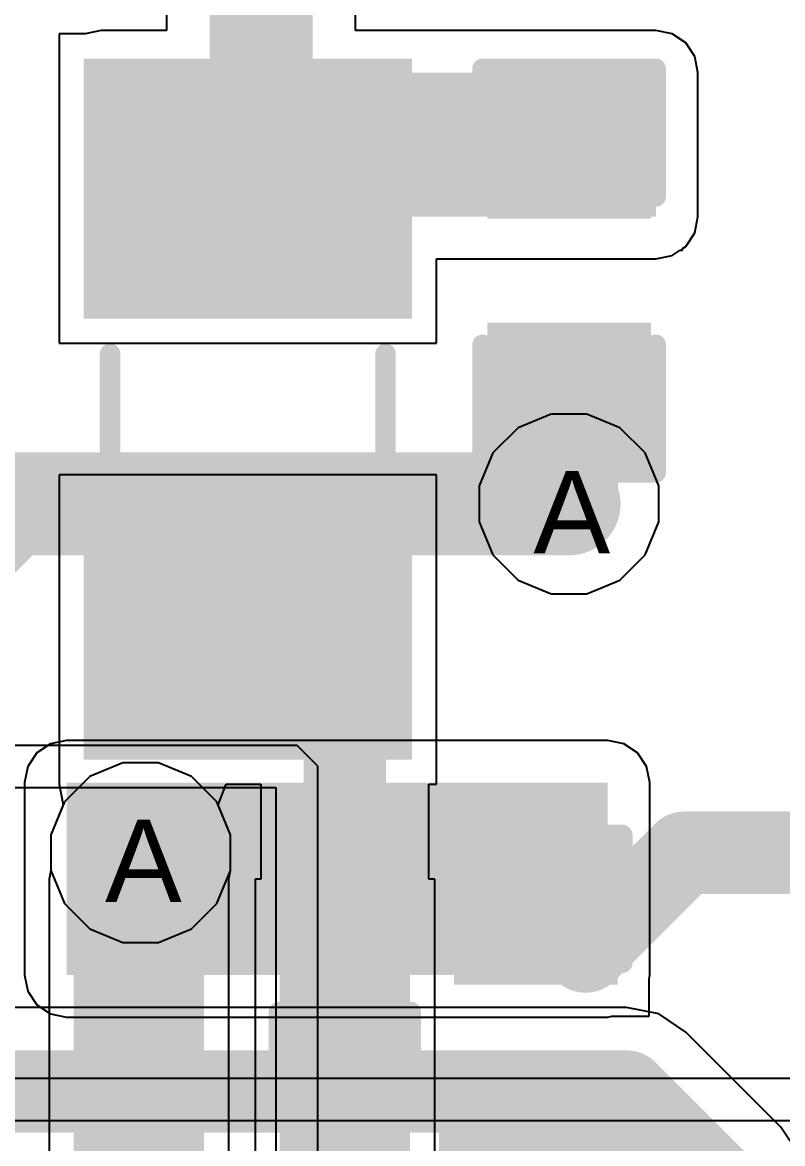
# Model space of a CAD drawing. Header units: inches. Extents: x 0 to 5271, y 0 to 5417.
# Drawn here: x 26.09 to 30.78, y 95.11 to 102.02 of the extents above; entities that cross this region are included whole.
import ezdxf

# ---------------------------------------------------------------- set-up
doc = ezdxf.new("R2010")
doc.units = ezdxf.units.IN
for name, color, linetype in [('Bottom Layer', 5, 'Continuous'), ('Bottom Overlay', 54, 'Continuous'), ('Bottom Paste', 16, 'Continuous'), ('Bottom Solder', 6, 'Continuous'), ('Drill Drawing', 1, 'Continuous'), ('L2_GND1', 16, 'Continuous'), ('L3_SIG1', 76, 'Continuous'), ('L4_PWR', 90, 'Continuous'), ('L5_GND2', 156, 'Continuous'), ('L6_SIG2', 130, 'Continuous'), ('L7_GND3', 216, 'Continuous'), ('Top Layer', 1, 'Continuous'), ('Top Overlay', 2, 'Continuous'), ('Top Paste', 8, 'Continuous'), ('Top Solder', 216, 'Continuous'), ('Via Holes', 16, 'Continuous')]:
    doc.layers.add(name, color=color, linetype=linetype)
doc.styles.add('Arial', font='', dxfattribs={"height": 0.2})
doc.styles.get('Arial').set_extended_font_data('Arial')

# ---------------------------------------------------------------- blocks, each defined once
blk = doc.blocks.new('C___0402_B_14')
at = {"layer": 'Bottom Layer'}
for points in [[(-0.2413, 0.3175), (-0.2413, -0.3175), (-0.6985, -0.3175), (-0.6985, 0.3175)], [(0.6985, 0.3175), (0.6985, -0.3175), (0.2413, -0.3175), (0.2413, 0.3175)]]:
    blk.add_hatch(color=5, dxfattribs=at).paths.add_polyline_path(points)
at = {"layer": 'Bottom Paste'}
for points in [[(-0.2413, 0.3175), (-0.2413, -0.3175), (-0.6985, -0.3175), (-0.6985, 0.3175)], [(0.6985, 0.3175), (0.6985, -0.3175), (0.2413, -0.3175), (0.2413, 0.3175)]]:
    blk.add_hatch(color=16, dxfattribs=at).paths.add_polyline_path(points)
at = {"layer": 'Bottom Solder'}
for points in [[(-0.1813, 0.3775), (-0.1813, -0.3775), (-0.7585, -0.3775), (-0.7585, 0.3775)], [(0.7585, 0.3775), (0.7585, -0.3775), (0.1813, -0.3775), (0.1813, 0.3775)]]:
    blk.add_hatch(color=6, dxfattribs=at).paths.add_polyline_path(points)
at = {"layer": 'Bottom Overlay'}
for points in [[(-0.2794, 0.4064, 0.127, 0.127, 0), (-0.7874, 0.4064, 0.127, 0.127, 0)], [(-0.7874, -0.4064, 0.127, 0.127, 0), (-0.7874, 0.4064, 0.127, 0.127, 0)], [(0.7874, 0.4064, 0.127, 0.127, 0), (0.2794, 0.4064, 0.127, 0.127, 0)], [(0.7874, -0.4064, 0.127, 0.127, 0), (0.7874, 0.4064, 0.127, 0.127, 0)], [(-0.2794, -0.4064, 0.127, 0.127, 0), (-0.7874, -0.4064, 0.127, 0.127, 0)], [(0.7874, -0.4064, 0.127, 0.127, 0), (0.2794, -0.4064, 0.127, 0.127, 0)]]:
    blk.add_lwpolyline(points, format="xyseb", dxfattribs=at)
for points in [[(-0.8191, 0.4064, 0.0635, 0.0635, 1), (-0.7556, 0.4064, 0.0635, 0.0635, 1)], [(-0.8191, 0.4064, 0.0635, 0.0635, 1), (-0.7556, 0.4064, 0.0635, 0.0635, 1)], [(-0.3111, 0.4064, 0.0635, 0.0635, 1), (-0.2477, 0.4064, 0.0635, 0.0635, 1)], [(0.2477, 0.4064, 0.0635, 0.0635, 1), (0.3111, 0.4064, 0.0635, 0.0635, 1)], [(0.7556, 0.4064, 0.0635, 0.0635, 1), (0.8191, 0.4064, 0.0635, 0.0635, 1)], [(0.7556, 0.4064, 0.0635, 0.0635, 1), (0.8191, 0.4064, 0.0635, 0.0635, 1)], [(-0.8191, -0.4064, 0.0635, 0.0635, 1), (-0.7556, -0.4064, 0.0635, 0.0635, 1)], [(-0.8191, -0.4064, 0.0635, 0.0635, 1), (-0.7556, -0.4064, 0.0635, 0.0635, 1)], [(-0.3111, -0.4064, 0.0635, 0.0635, 1), (-0.2477, -0.4064, 0.0635, 0.0635, 1)], [(0.2477, -0.4064, 0.0635, 0.0635, 1), (0.3111, -0.4064, 0.0635, 0.0635, 1)], [(0.7556, -0.4064, 0.0635, 0.0635, 1), (0.8191, -0.4064, 0.0635, 0.0635, 1)], [(0.7556, -0.4064, 0.0635, 0.0635, 1), (0.8191, -0.4064, 0.0635, 0.0635, 1)]]:
    blk.add_lwpolyline(points, format="xyseb", close=True, dxfattribs=at)
blk = doc.blocks.new('C___0603_B_15')
at = {"layer": 'Bottom Layer'}
for points in [[(-1.143, -0.4445), (-1.143, 0.4445), (-0.381, 0.4445), (-0.381, -0.4445)], [(0.381, -0.4445), (0.381, 0.4445), (1.143, 0.4445), (1.143, -0.4445)]]:
    blk.add_hatch(color=5, dxfattribs=at).paths.add_polyline_path(points)
at = {"layer": 'Bottom Paste'}
for points in [[(-1.143, -0.4445), (-1.143, 0.4445), (-0.381, 0.4445), (-0.381, -0.4445)], [(0.381, -0.4445), (0.381, 0.4445), (1.143, 0.4445), (1.143, -0.4445)]]:
    blk.add_hatch(color=16, dxfattribs=at).paths.add_polyline_path(points)
at = {"layer": 'Bottom Solder'}
for points in [[(-1.203, -0.5045), (-1.203, 0.5045), (-0.321, 0.5045), (-0.321, -0.5045)], [(0.321, -0.5045), (0.321, 0.5045), (1.203, 0.5045), (1.203, -0.5045)]]:
    blk.add_hatch(color=6, dxfattribs=at).paths.add_polyline_path(points)
at = {"layer": 'Bottom Overlay'}
for points in [[(-1.2446, 0.5334, 0.127, 0.127, 0), (-1.2446, -0.5334, 0.127, 0.127, 0)], [(-1.2446, 0.5334, 0.127, 0.127, 0), (-0.4572, 0.5334, 0.127, 0.127, 0)], [(0.4572, 0.5334, 0.127, 0.127, 0), (1.2446, 0.5334, 0.127, 0.127, 0)], [(1.2446, 0.5334, 0.127, 0.127, 0), (1.2446, -0.5334, 0.127, 0.127, 0)], [(-1.2446, -0.5334, 0.127, 0.127, 0), (-0.4572, -0.5334, 0.127, 0.127, 0)], [(0.4572, -0.5334, 0.127, 0.127, 0), (1.2446, -0.5334, 0.127, 0.127, 0)]]:
    blk.add_lwpolyline(points, format="xyseb", dxfattribs=at)
for points in [[(-1.2764, 0.5334, 0.0635, 0.0635, 1), (-1.2128, 0.5334, 0.0635, 0.0635, 1)], [(-1.2764, 0.5334, 0.0635, 0.0635, 1), (-1.2128, 0.5334, 0.0635, 0.0635, 1)], [(-0.4889, 0.5334, 0.0635, 0.0635, 1), (-0.4254, 0.5334, 0.0635, 0.0635, 1)], [(0.4254, 0.5334, 0.0635, 0.0635, 1), (0.4889, 0.5334, 0.0635, 0.0635, 1)], [(1.2128, 0.5334, 0.0635, 0.0635, 1), (1.2764, 0.5334, 0.0635, 0.0635, 1)], [(1.2128, 0.5334, 0.0635, 0.0635, 1), (1.2764, 0.5334, 0.0635, 0.0635, 1)], [(-1.2764, -0.5334, 0.0635, 0.0635, 1), (-1.2128, -0.5334, 0.0635, 0.0635, 1)], [(-1.2764, -0.5334, 0.0635, 0.0635, 1), (-1.2128, -0.5334, 0.0635, 0.0635, 1)], [(-0.4889, -0.5334, 0.0635, 0.0635, 1), (-0.4254, -0.5334, 0.0635, 0.0635, 1)], [(0.4254, -0.5334, 0.0635, 0.0635, 1), (0.4889, -0.5334, 0.0635, 0.0635, 1)], [(1.2128, -0.5334, 0.0635, 0.0635, 1), (1.2764, -0.5334, 0.0635, 0.0635, 1)], [(1.2128, -0.5334, 0.0635, 0.0635, 1), (1.2764, -0.5334, 0.0635, 0.0635, 1)]]:
    blk.add_lwpolyline(points, format="xyseb", close=True, dxfattribs=at)
blk = doc.blocks.new('8_SOIC_EP_153')
at = {"layer": 'Top Layer'}
for points in [[(3.475, -0.335), (3.475, -0.935), (1.925, -0.935), (1.925, -0.335)], [(3.475, -1.605), (3.475, -2.205), (1.925, -2.205), (1.925, -1.605)]]:
    blk.add_hatch(color=1, dxfattribs=at).paths.add_polyline_path(points)
at = {"layer": 'Top Paste'}
for points in [[(3.475, -0.335), (3.475, -0.935), (1.925, -0.935), (1.925, -0.335)], [(3.475, -1.605), (3.475, -2.205), (1.925, -2.205), (1.925, -1.605)]]:
    blk.add_hatch(color=8, dxfattribs=at).paths.add_polyline_path(points)
at = {"layer": 'Top Solder'}
for points in [[(3.5766, -0.2334), (3.5766, -1.0366), (1.8234, -1.0366), (1.8234, -0.2334)], [(3.5766, -1.5034), (3.5766, -2.3066), (1.8234, -2.3066), (1.8234, -1.5034)]]:
    blk.add_hatch(color=216, dxfattribs=at).paths.add_polyline_path(points)
blk = doc.blocks.new('CAP_0603_174')
at = {"layer": 'Top Layer'}
for points in [[(-0.381, 0.4445), (-0.381, -0.4445), (-1.143, -0.4445), (-1.143, 0.4445)], [(1.143, 0.4445), (1.143, -0.4445), (0.381, -0.4445), (0.381, 0.4445)]]:
    blk.add_hatch(color=1, dxfattribs=at).paths.add_polyline_path(points)
at = {"layer": 'Top Paste'}
for points in [[(-0.381, 0.4445), (-0.381, -0.4445), (-1.143, -0.4445), (-1.143, 0.4445)], [(1.143, 0.4445), (1.143, -0.4445), (0.381, -0.4445), (0.381, 0.4445)]]:
    blk.add_hatch(color=8, dxfattribs=at).paths.add_polyline_path(points)
at = {"layer": 'Top Solder'}
for points in [[(-0.321, 0.5045), (-0.321, -0.5045), (-1.203, -0.5045), (-1.203, 0.5045)], [(1.203, 0.5045), (1.203, -0.5045), (0.321, -0.5045), (0.321, 0.5045)]]:
    blk.add_hatch(color=216, dxfattribs=at).paths.add_polyline_path(points)
at = {"layer": 'Top Overlay'}
for points in [[(-1.2446, 0.5334, 0.127, 0.127, 0), (-1.2446, -0.5334, 0.127, 0.127, 0)], [(-1.2446, 0.5334, 0.127, 0.127, 0), (-0.4572, 0.5334, 0.127, 0.127, 0)], [(0.4572, 0.5334, 0.127, 0.127, 0), (1.2446, 0.5334, 0.127, 0.127, 0)], [(1.2446, 0.5334, 0.127, 0.127, 0), (1.2446, -0.5334, 0.127, 0.127, 0)], [(-1.2446, -0.5334, 0.127, 0.127, 0), (-0.4572, -0.5334, 0.127, 0.127, 0)], [(0.4572, -0.5334, 0.127, 0.127, 0), (1.2446, -0.5334, 0.127, 0.127, 0)]]:
    blk.add_lwpolyline(points, format="xyseb", dxfattribs=at)
for points in [[(-1.2763, 0.5334, 0.0635, 0.0635, 1), (-1.2128, 0.5334, 0.0635, 0.0635, 1)], [(-1.2763, 0.5334, 0.0635, 0.0635, 1), (-1.2128, 0.5334, 0.0635, 0.0635, 1)], [(-0.4889, 0.5334, 0.0635, 0.0635, 1), (-0.4254, 0.5334, 0.0635, 0.0635, 1)], [(0.4255, 0.5334, 0.0635, 0.0635, 1), (0.489, 0.5334, 0.0635, 0.0635, 1)], [(1.2129, 0.5334, 0.0635, 0.0635, 1), (1.2764, 0.5334, 0.0635, 0.0635, 1)], [(1.2129, 0.5334, 0.0635, 0.0635, 1), (1.2764, 0.5334, 0.0635, 0.0635, 1)], [(-1.2763, -0.5334, 0.0635, 0.0635, 1), (-1.2128, -0.5334, 0.0635, 0.0635, 1)], [(-1.2763, -0.5334, 0.0635, 0.0635, 1), (-1.2128, -0.5334, 0.0635, 0.0635, 1)], [(-0.4889, -0.5334, 0.0635, 0.0635, 1), (-0.4254, -0.5334, 0.0635, 0.0635, 1)], [(0.4255, -0.5334, 0.0635, 0.0635, 1), (0.489, -0.5334, 0.0635, 0.0635, 1)], [(1.2129, -0.5334, 0.0635, 0.0635, 1), (1.2764, -0.5334, 0.0635, 0.0635, 1)], [(1.2129, -0.5334, 0.0635, 0.0635, 1), (1.2764, -0.5334, 0.0635, 0.0635, 1)]]:
    blk.add_lwpolyline(points, format="xyseb", close=True, dxfattribs=at)
blk = doc.blocks.new('IND_1206_533')
at = {"layer": 'Top Layer'}
for points in [[(-2.06, 0.91), (-0.66, 0.91), (-0.66, -0.91), (-2.06, -0.91)], [(0.66, 0.91), (2.06, 0.91), (2.06, -0.91), (0.66, -0.91)]]:
    blk.add_hatch(color=1, dxfattribs=at).paths.add_polyline_path(points)
at = {"layer": 'Top Paste'}
for points in [[(-2.06, 0.91), (-0.66, 0.91), (-0.66, -0.91), (-2.06, -0.91)], [(0.66, 0.91), (2.06, 0.91), (2.06, -0.91), (0.66, -0.91)]]:
    blk.add_hatch(color=8, dxfattribs=at).paths.add_polyline_path(points)
at = {"layer": 'Top Solder'}
for points in [[(-2.1616, 1.0116), (-0.5584, 1.0116), (-0.5584, -1.0116), (-2.1616, -1.0116)], [(0.5584, 1.0116), (2.1616, 1.0116), (2.1616, -1.0116), (0.5584, -1.0116)]]:
    blk.add_hatch(color=216, dxfattribs=at).paths.add_polyline_path(points)
at = {"layer": 'Top Overlay'}
for points in [[(-0.34, 0.8492, 0.127, 0.127, 0), (0.34, 0.8492, 0.127, 0.127, 0)], [(-0.34, -0.8492, 0.127, 0.127, 0), (0.34, -0.8492, 0.127, 0.127, 0)]]:
    blk.add_lwpolyline(points, format="xyseb", dxfattribs=at)
for points in [[(-0.3718, 0.8492, 0.0635, 0.0635, 1), (-0.3083, 0.8492, 0.0635, 0.0635, 1)], [(0.3082, 0.8492, 0.0635, 0.0635, 1), (0.3717, 0.8492, 0.0635, 0.0635, 1)], [(-0.3718, -0.8492, 0.0635, 0.0635, 1), (-0.3083, -0.8492, 0.0635, 0.0635, 1)], [(0.3082, -0.8492, 0.0635, 0.0635, 1), (0.3717, -0.8492, 0.0635, 0.0635, 1)]]:
    blk.add_lwpolyline(points, format="xyseb", close=True, dxfattribs=at)

msp = doc.modelspace()

# ---------------------------------------------------------------- hatches: boundary and pattern name
at = {"layer": 'Bottom Layer'}
h = msp.add_hatch(color=5, dxfattribs=at)
edge = h.paths.add_edge_path()
edge.add_arc((29.4639, 99.052), 0.3, 0, 360)
msp.add_hatch(color=5, dxfattribs=at).paths.add_polyline_path([(26.3652, 96.1462), (29.7028, 96.1462), (29.7028, 97.3328), (26.3652, 97.3328)])
h = msp.add_hatch(color=5, dxfattribs=at)
edge = h.paths.add_edge_path()
edge.add_arc((26.8224, 96.901), 0.3, 0, 360)
at = {"layer": 'L2_GND1'}
h = msp.add_hatch(color=16, dxfattribs=at)
edge = h.paths.add_edge_path()
edge.add_arc((29.4639, 99.052), 0.3, 0, 360)
h = msp.add_hatch(color=16, dxfattribs=at)
edge = h.paths.add_edge_path()
edge.add_arc((26.8224, 96.901), 0.3, 0, 360)
at = {"layer": 'L3_SIG1'}
h = msp.add_hatch(color=76, dxfattribs=at)
edge = h.paths.add_edge_path()
edge.add_arc((29.4639, 99.052), 0.3, 0, 360)
h = msp.add_hatch(color=76, dxfattribs=at)
edge = h.paths.add_edge_path()
edge.add_arc((26.8224, 96.901), 0.3, 0, 360)
at = {"layer": 'L4_PWR'}
h = msp.add_hatch(color=90, dxfattribs=at)
edge = h.paths.add_edge_path()
edge.add_arc((29.4639, 99.052), 0.3, 0, 360)
h = msp.add_hatch(color=90, dxfattribs=at)
edge = h.paths.add_edge_path()
edge.add_arc((26.8224, 96.901), 0.3, 0, 360)
at = {"layer": 'L5_GND2'}
h = msp.add_hatch(color=156, dxfattribs=at)
edge = h.paths.add_edge_path()
edge.add_arc((29.4639, 99.052), 0.3, 0, 360)
h = msp.add_hatch(color=156, dxfattribs=at)
edge = h.paths.add_edge_path()
edge.add_arc((26.8224, 96.901), 0.3, 0, 360)
at = {"layer": 'L6_SIG2'}
h = msp.add_hatch(color=130, dxfattribs=at)
edge = h.paths.add_edge_path()
edge.add_arc((29.4639, 99.052), 0.3, 0, 360)
h = msp.add_hatch(color=130, dxfattribs=at)
edge = h.paths.add_edge_path()
edge.add_arc((26.8224, 96.901), 0.3, 0, 360)
at = {"layer": 'L7_GND3'}
h = msp.add_hatch(color=216, dxfattribs=at)
edge = h.paths.add_edge_path()
edge.add_arc((29.4639, 99.052), 0.3, 0, 360)
h = msp.add_hatch(color=216, dxfattribs=at)
edge = h.paths.add_edge_path()
edge.add_arc((26.8224, 96.901), 0.3, 0, 360)
at = {"layer": 'Top Layer'}
for points in [[(29.9996, 100.8224), (29.9996, 101.7114), (26.5792, 101.7114), (26.5792, 100.8224)], [(29.164, 99.052), (29.765, 99.052), (29.765, 99.8296), (29.164, 99.8296)]]:
    msp.add_hatch(color=1, dxfattribs=at).paths.add_polyline_path(points)
h = msp.add_hatch(color=1, dxfattribs=at)
edge = h.paths.add_edge_path()
edge.add_arc((29.4639, 99.052), 0.3, 0, 360)
h = msp.add_hatch(color=1, dxfattribs=at)
edge = h.paths.add_edge_path()
edge.add_arc((26.8224, 96.901), 0.3, 0, 360)
at = {"layer": 'Via Holes'}
h = msp.add_hatch(color=7, dxfattribs=at)
edge = h.paths.add_edge_path()
edge.add_arc((29.4639, 99.052), 0.15, 0, 360)
h = msp.add_hatch(color=7, dxfattribs=at)
edge = h.paths.add_edge_path()
edge.add_arc((26.8224, 96.901), 0.15, 0, 360)

# ---------------------------------------------------------------- linework, layer by layer
at = {"layer": 'Bottom Layer'}
for p, q in [((26.2661, 97.5721), (26.1821, 97.5159)), ((26.3652, 97.5918), (26.2661, 97.5721)), ((29.7028, 97.5918), (26.3652, 97.5918)), ((29.8019, 97.5721), (29.7028, 97.5918)), ((29.8859, 97.5159), (29.8019, 97.5721)), ((26.1821, 97.5159), (26.1259, 97.4319)), ((29.942, 97.4319), (29.8859, 97.5159)), ((26.1259, 97.4319), (26.1062, 97.3328)), ((29.9617, 97.3328), (29.942, 97.4319)), ((26.1062, 97.3328), (26.1062, 96.1462)), ((29.9617, 96.1462), (29.9617, 97.3328)), ((26.1062, 96.1462), (26.1259, 96.0471)), ((29.9568, 96.1212), (29.9617, 96.1462)), ((29.9568, 95.8922), (29.9568, 96.1212)), ((26.1259, 96.0471), (26.1821, 95.9631)), ((26.1821, 95.9631), (26.2661, 95.907)), ((26.2661, 95.907), (26.3652, 95.8873)), ((29.7028, 95.8873), (29.7278, 95.8922)), ((29.7278, 95.8922), (29.9568, 95.8922)), ((26.3652, 95.8873), (29.7028, 95.8873))]:
    msp.add_line(p, q, dxfattribs=at)
for points in [[(25.1651, 98.194, 0.635, 0.635, 0), (26.0232, 99.052, 0.635, 0.635, 0)], [(26.0232, 99.052, 0.635, 0.635, 0), (29.4639, 99.052, 0.635, 0.635, 0)]]:
    msp.add_lwpolyline(points, format="xyseb", dxfattribs=at)
for points in [[(25.8644, 99.052, 0.3175, 0.3175, 1), (26.1819, 99.052, 0.3175, 0.3175, 1)], [(25.8644, 99.052, 0.3175, 0.3175, 1), (26.1819, 99.052, 0.3175, 0.3175, 1)], [(29.3052, 99.052, 0.3175, 0.3175, 1), (29.6227, 99.052, 0.3175, 0.3175, 1)]]:
    msp.add_lwpolyline(points, format="xyseb", close=True, dxfattribs=at)
at = {"layer": 'L2_GND1'}
for p, q in [((29.3537, 99.606), (29.1501, 99.5217)), ((29.5741, 99.606), (29.3537, 99.606)), ((29.7778, 99.5217), (29.5741, 99.606)), ((29.1501, 99.5217), (28.9943, 99.3658)), ((29.9336, 99.3658), (29.7778, 99.5217)), ((28.9943, 99.3658), (28.9099, 99.1622)), ((30.0179, 99.1622), (29.9336, 99.3658)), ((28.9099, 99.1622), (28.9099, 98.9418)), ((30.0179, 98.9418), (30.0179, 99.1622)), ((28.9099, 98.9418), (28.9943, 98.7382)), ((29.9336, 98.7382), (30.0179, 98.9418)), ((28.9943, 98.7382), (29.1501, 98.5824)), ((29.7778, 98.5824), (29.9336, 98.7382)), ((29.1501, 98.5824), (29.3537, 98.498)), ((29.5741, 98.498), (29.7778, 98.5824)), ((29.3537, 98.498), (29.5741, 98.498)), ((26.7122, 97.455), (26.5086, 97.3707)), ((26.9326, 97.455), (26.7122, 97.455)), ((27.1362, 97.3707), (26.9326, 97.455)), ((26.5086, 97.3707), (26.3527, 97.2148)), ((27.2921, 97.2148), (27.1362, 97.3707)), ((26.3527, 97.2148), (26.2684, 97.0112)), ((27.3764, 97.0112), (27.2921, 97.2148)), ((26.2684, 97.0112), (26.2684, 96.7908)), ((27.3764, 96.7908), (27.3764, 97.0112)), ((26.2684, 96.7908), (26.3527, 96.5872)), ((27.2921, 96.5872), (27.3764, 96.7908)), ((26.3527, 96.5872), (26.5086, 96.4313)), ((27.1362, 96.4313), (27.2921, 96.5872)), ((26.5086, 96.4313), (26.7122, 96.347)), ((26.9326, 96.347), (27.1362, 96.4313)), ((26.7122, 96.347), (26.9326, 96.347))]:
    msp.add_line(p, q, dxfattribs=at)
at = {"layer": 'L3_SIG1'}
for p, q in [((26.7122, 97.455), (26.5086, 97.3707)), ((26.9326, 97.455), (26.7122, 97.455)), ((27.1362, 97.3707), (26.9326, 97.455)), ((26.5086, 97.3707), (26.3527, 97.2148)), ((27.2921, 97.2148), (27.1362, 97.3707)), ((26.3527, 97.2148), (26.2684, 97.0112)), ((27.3764, 97.0112), (27.2921, 97.2148)), ((26.2684, 97.0112), (26.2684, 96.7908)), ((27.3764, 96.7908), (27.3764, 97.0112)), ((26.2684, 96.7908), (26.3527, 96.5872)), ((27.2921, 96.5872), (27.3764, 96.7908)), ((26.3527, 96.5872), (26.5086, 96.4313)), ((27.1362, 96.4313), (27.2921, 96.5872)), ((26.5086, 96.4313), (26.7122, 96.347)), ((26.9326, 96.347), (27.1362, 96.4313)), ((26.7122, 96.347), (26.9326, 96.347)), ((35.4075, 95.509), (22.5045, 95.509)), ((22.5045, 95.25), (35.4075, 95.25))]:
    msp.add_line(p, q, dxfattribs=at)
at = {"layer": 'L4_PWR'}
for p, q in [((29.3537, 99.606), (29.1501, 99.5217)), ((29.5741, 99.606), (29.3537, 99.606)), ((29.7778, 99.5217), (29.5741, 99.606)), ((29.1501, 99.5217), (28.9943, 99.3658)), ((29.9336, 99.3658), (29.7778, 99.5217)), ((28.9943, 99.3658), (28.9099, 99.1622)), ((30.0179, 99.1622), (29.9336, 99.3658)), ((28.9099, 99.1622), (28.9099, 98.9418)), ((30.0179, 98.9418), (30.0179, 99.1622)), ((28.9099, 98.9418), (28.9943, 98.7382)), ((29.9336, 98.7382), (30.0179, 98.9418)), ((28.9943, 98.7382), (29.1501, 98.5824)), ((29.7778, 98.5824), (29.9336, 98.7382)), ((29.1501, 98.5824), (29.3537, 98.498)), ((29.5741, 98.498), (29.7778, 98.5824)), ((29.3537, 98.498), (29.5741, 98.498)), ((27.7876, 97.5614), (21.4814, 97.5614)), ((27.9146, 97.4344), (27.7876, 97.5614)), ((27.9146, 94.457), (27.9146, 97.4344)), ((21.5025, 97.3024), (27.6556, 97.3024)), ((27.6556, 97.3024), (27.6556, 94.5831))]:
    msp.add_line(p, q, dxfattribs=at)
for points in [[(29.5656, 96.2914, 0.508, 0.508, 0), (30.1752, 96.901, 0.508, 0.508, 0)], [(30.1752, 96.901, 0.508, 0.508, 0), (31.5447, 96.901, 0.508, 0.508, 0)]]:
    msp.add_lwpolyline(points, format="xyseb", dxfattribs=at)
for points in [[(30.0482, 96.901, 0.254, 0.254, 1), (30.3022, 96.901, 0.254, 0.254, 1)], [(30.0482, 96.901, 0.254, 0.254, 1), (30.3022, 96.901, 0.254, 0.254, 1)], [(29.4386, 96.2914, 0.254, 0.254, 1), (29.6926, 96.2914, 0.254, 0.254, 1)]]:
    msp.add_lwpolyline(points, format="xyseb", close=True, dxfattribs=at)
at = {"layer": 'L5_GND2'}
for p, q in [((26.7122, 97.455), (26.5086, 97.3707)), ((26.9326, 97.455), (26.7122, 97.455)), ((27.1362, 97.3707), (26.9326, 97.455)), ((26.5086, 97.3707), (26.3527, 97.2148)), ((27.2921, 97.2148), (27.1362, 97.3707)), ((26.3527, 97.2148), (26.2684, 97.0112)), ((27.3764, 97.0112), (27.2921, 97.2148)), ((26.2684, 97.0112), (26.2684, 96.7908)), ((27.3764, 96.7908), (27.3764, 97.0112)), ((26.2684, 96.7908), (26.3527, 96.5872)), ((27.2921, 96.5872), (27.3764, 96.7908)), ((26.3527, 96.5872), (26.5086, 96.4313)), ((27.1362, 96.4313), (27.2921, 96.5872)), ((26.5086, 96.4313), (26.7122, 96.347)), ((26.9326, 96.347), (27.1362, 96.4313)), ((26.7122, 96.347), (26.9326, 96.347))]:
    msp.add_line(p, q, dxfattribs=at)
at = {"layer": 'L6_SIG2'}
for p, q in [((26.7122, 97.455), (26.5086, 97.3707)), ((26.9326, 97.455), (26.7122, 97.455)), ((27.1362, 97.3707), (26.9326, 97.455)), ((26.5086, 97.3707), (26.3527, 97.2148)), ((27.2921, 97.2148), (27.1362, 97.3707)), ((26.3527, 97.2148), (26.2684, 97.0112)), ((27.3764, 97.0112), (27.2921, 97.2148)), ((26.2684, 97.0112), (26.2684, 96.7908)), ((27.3764, 96.7908), (27.3764, 97.0112)), ((26.2684, 96.7908), (26.3527, 96.5872)), ((27.2921, 96.5872), (27.3764, 96.7908)), ((26.3527, 96.5872), (26.5086, 96.4313)), ((27.1362, 96.4313), (27.2921, 96.5872)), ((26.5086, 96.4313), (26.7122, 96.347)), ((26.9326, 96.347), (27.1362, 96.4313)), ((26.7122, 96.347), (26.9326, 96.347)), ((29.8185, 95.9458), (3.937, 95.9458)), ((30.0167, 95.9063), (29.8185, 95.9458)), ((30.1848, 95.7941), (30.0167, 95.9063)), ((30.77, 95.2088), (30.1848, 95.7941)), ((30.8823, 95.0407), (30.77, 95.2088))]:
    msp.add_line(p, q, dxfattribs=at)
for points in [[(3.937, 95.4278, 0.508, 0.508, 0), (29.8185, 95.4278, 0.508, 0.508, 0)], [(29.8185, 95.4278, 0.508, 0.508, 0), (30.4038, 94.8425, 0.508, 0.508, 0)]]:
    msp.add_lwpolyline(points, format="xyseb", dxfattribs=at)
msp.add_lwpolyline([(29.6915, 95.4278, 0.254, 0.254, 1), (29.9455, 95.4278, 0.254, 0.254, 1)], format="xyseb", close=True, dxfattribs=at)
msp.add_lwpolyline([(29.6915, 95.4278, 0.254, 0.254, 1), (29.9455, 95.4278, 0.254, 0.254, 1)], format="xyseb", close=True, dxfattribs=at)
at = {"layer": 'L7_GND3'}
for p, q in [((26.7122, 97.455), (26.5086, 97.3707)), ((26.9326, 97.455), (26.7122, 97.455)), ((27.1362, 97.3707), (26.9326, 97.455)), ((26.5086, 97.3707), (26.3527, 97.2148)), ((27.2921, 97.2148), (27.1362, 97.3707)), ((26.3527, 97.2148), (26.2684, 97.0112)), ((27.3764, 97.0112), (27.2921, 97.2148)), ((26.2684, 97.0112), (26.2684, 96.7908)), ((27.3764, 96.7908), (27.3764, 97.0112)), ((26.2684, 96.7908), (26.3527, 96.5872)), ((27.2921, 96.5872), (27.3764, 96.7908)), ((26.3527, 96.5872), (26.5086, 96.4313)), ((27.1362, 96.4313), (27.2921, 96.5872)), ((26.5086, 96.4313), (26.7122, 96.347)), ((26.9326, 96.347), (27.1362, 96.4313)), ((26.7122, 96.347), (26.9326, 96.347))]:
    msp.add_line(p, q, dxfattribs=at)
at = {"layer": 'Top Layer'}
for p, q in [((26.9818, 105.7717), (26.9818, 101.9704)), ((28.1472, 101.9704), (28.1472, 105.7717)), ((26.4798, 101.9505), (26.3188, 101.9505)), ((26.3188, 101.9505), (26.3188, 100.0425)), ((26.4801, 101.9507), (26.4798, 101.9505)), ((26.5792, 101.9704), (26.4801, 101.9507)), ((26.9818, 101.9704), (26.5792, 101.9704)), ((29.9996, 101.9704), (28.1472, 101.9704)), ((30.0987, 101.9507), (29.9996, 101.9704)), ((30.1828, 101.8945), (30.0987, 101.9507)), ((30.2389, 101.8105), (30.1828, 101.8945)), ((30.2586, 101.7114), (30.2389, 101.8105)), ((30.2586, 100.8224), (30.2586, 101.7114)), ((30.2389, 100.7233), (30.2586, 100.8224)), ((30.1828, 100.6393), (30.2389, 100.7233)), ((30.0987, 100.5831), (30.1494, 100.617)), ((30.1494, 100.617), (30.1625, 100.617)), ((30.1625, 100.6257), (30.1828, 100.6393)), ((30.1625, 100.617), (30.1625, 100.6257)), ((28.6468, 100.0425), (28.6468, 100.5634)), ((28.6468, 100.5634), (29.9996, 100.5634)), ((29.9996, 100.5634), (30.0987, 100.5831)), ((26.3188, 100.0425), (28.6468, 100.0425)), ((28.6468, 99.2305), (26.3188, 99.2305)), ((26.3188, 99.2305), (26.3188, 97.3225)), ((28.6468, 97.3225), (28.6468, 99.2305)), ((26.3188, 97.3225), (26.3188, 97.3225)), ((26.3188, 97.3225), (26.3447, 97.1955)), ((27.3001, 97.1955), (27.3503, 97.3225)), ((27.3503, 97.3225), (27.5634, 97.3225)), ((27.5634, 97.3225), (27.5634, 96.7371)), ((28.5993, 96.7371), (28.5993, 97.3225)), ((28.5993, 97.3225), (28.6468, 97.3225)), ((26.3447, 97.1955), (26.2684, 97.0112)), ((27.3764, 97.0112), (27.3001, 97.1955)), ((26.2684, 97.0112), (26.2684, 96.7908)), ((27.3764, 96.8595), (27.3764, 97.0112)), ((27.3764, 96.7908), (27.3764, 96.8595)), ((26.2684, 96.7908), (26.2573, 96.7371)), ((27.3653, 96.7371), (27.3764, 96.7908)), ((26.2573, 96.7371), (26.2573, 96.7371)), ((26.2573, 96.7371), (26.2573, 94.6791)), ((27.3653, 94.6791), (27.3653, 96.7371)), ((27.3653, 96.7371), (27.3653, 96.7371)), ((27.5634, 96.7371), (27.5273, 96.7371)), ((27.5273, 96.7371), (27.5273, 94.6791)), ((28.6353, 96.7371), (28.5993, 96.7371)), ((28.6353, 94.6791), (28.6353, 96.7371))]:
    msp.add_line(p, q, dxfattribs=at)
for points in [[(27.5645, 101.3165, 0.635, 0.635, 0), (27.5645, 106.7757, 0.635, 0.635, 0)], [(27.5645, 101.3165, 0.635, 0.635, -0.198912), (27.432, 100.9965, 0.635, 0.635, 0)], [(27.432, 98.2765, 0.508, 0.508, 0), (27.6353, 98.2765, 0.508, 0.508, 0)], [(27.6353, 98.2765, 0.508, 0.508, 0), (28.0813, 97.8304, 0.508, 0.508, 0)], [(28.0813, 95.7081, 0.508, 0.508, 0), (28.0813, 97.8304, 0.508, 0.508, 0)], [(26.8169, 95.7137, 0.5588, 0.5588, 0), (26.8169, 96.8955, 0.5588, 0.5588, 0)], [(26.8169, 96.8955, 0.3048, 0.3048, 0), (26.8224, 96.901, 0.3048, 0.3048, 0)], [(26.8113, 95.7081, 0.3048, 0.3048, 0), (26.8169, 95.7137, 0.3048, 0.3048, 0)]]:
    msp.add_lwpolyline(points, format="xyseb", dxfattribs=at)
for points in [[(27.4058, 101.3165, 0.3175, 0.3175, 1), (27.7233, 101.3165, 0.3175, 0.3175, 1)], [(27.4058, 101.3165, 0.3175, 0.3175, 1), (27.7233, 101.3165, 0.3175, 0.3175, 1)], [(27.2732, 100.9965, 0.3175, 0.3175, 1), (27.5907, 100.9965, 0.3175, 0.3175, 1)], [(27.305, 98.2765, 0.254, 0.254, 1), (27.559, 98.2765, 0.254, 0.254, 1)], [(27.5083, 98.2765, 0.254, 0.254, 1), (27.7623, 98.2765, 0.254, 0.254, 1)], [(27.5083, 98.2765, 0.254, 0.254, 1), (27.7623, 98.2765, 0.254, 0.254, 1)], [(27.9543, 97.8304, 0.254, 0.254, 1), (28.2083, 97.8304, 0.254, 0.254, 1)], [(27.9543, 97.8304, 0.254, 0.254, 1), (28.2083, 97.8304, 0.254, 0.254, 1)], [(26.6772, 96.8955, 0.2794, 0.2794, 1), (26.9566, 96.8955, 0.2794, 0.2794, 1)], [(26.7407, 96.8955, 0.1524, 0.1524, 1), (26.8931, 96.8955, 0.1524, 0.1524, 1)], [(26.7462, 96.901, 0.1524, 0.1524, 1), (26.8986, 96.901, 0.1524, 0.1524, 1)], [(26.6772, 95.7137, 0.2794, 0.2794, 1), (26.9566, 95.7137, 0.2794, 0.2794, 1)], [(27.9543, 95.7081, 0.254, 0.254, 1), (28.2083, 95.7081, 0.254, 0.254, 1)], [(26.7351, 95.7081, 0.1524, 0.1524, 1), (26.8875, 95.7081, 0.1524, 0.1524, 1)], [(26.7407, 95.7137, 0.1524, 0.1524, 1), (26.8931, 95.7137, 0.1524, 0.1524, 1)]]:
    msp.add_lwpolyline(points, format="xyseb", close=True, dxfattribs=at)

# ---------------------------------------------------------------- block references
for name, p, rotation in [('IND_1206_533', (27.4828, 99.6365), 90), ('CAP_0603_174', (29.464, 100.49), 90), ('C___0603_B_15', (29.2583, 95.7652), 90), ('C___0402_B_14', (28.0813, 96.198), 270), ('8_SOIC_EP_153', (26.1763, 93.0081), 90)]:
    msp.add_blockref(name, p, dxfattribs=dict(rotation=rotation))

# ---------------------------------------------------------------- texts
at = {"layer": 'Drill Drawing', "style": 'Arial'}
for p in [(29.2439, 98.7473), (26.6023, 96.5963)]:
    msp.add_text('A', height=0.508, dxfattribs=at).set_placement(p)

doc.saveas('drawing.dxf')
